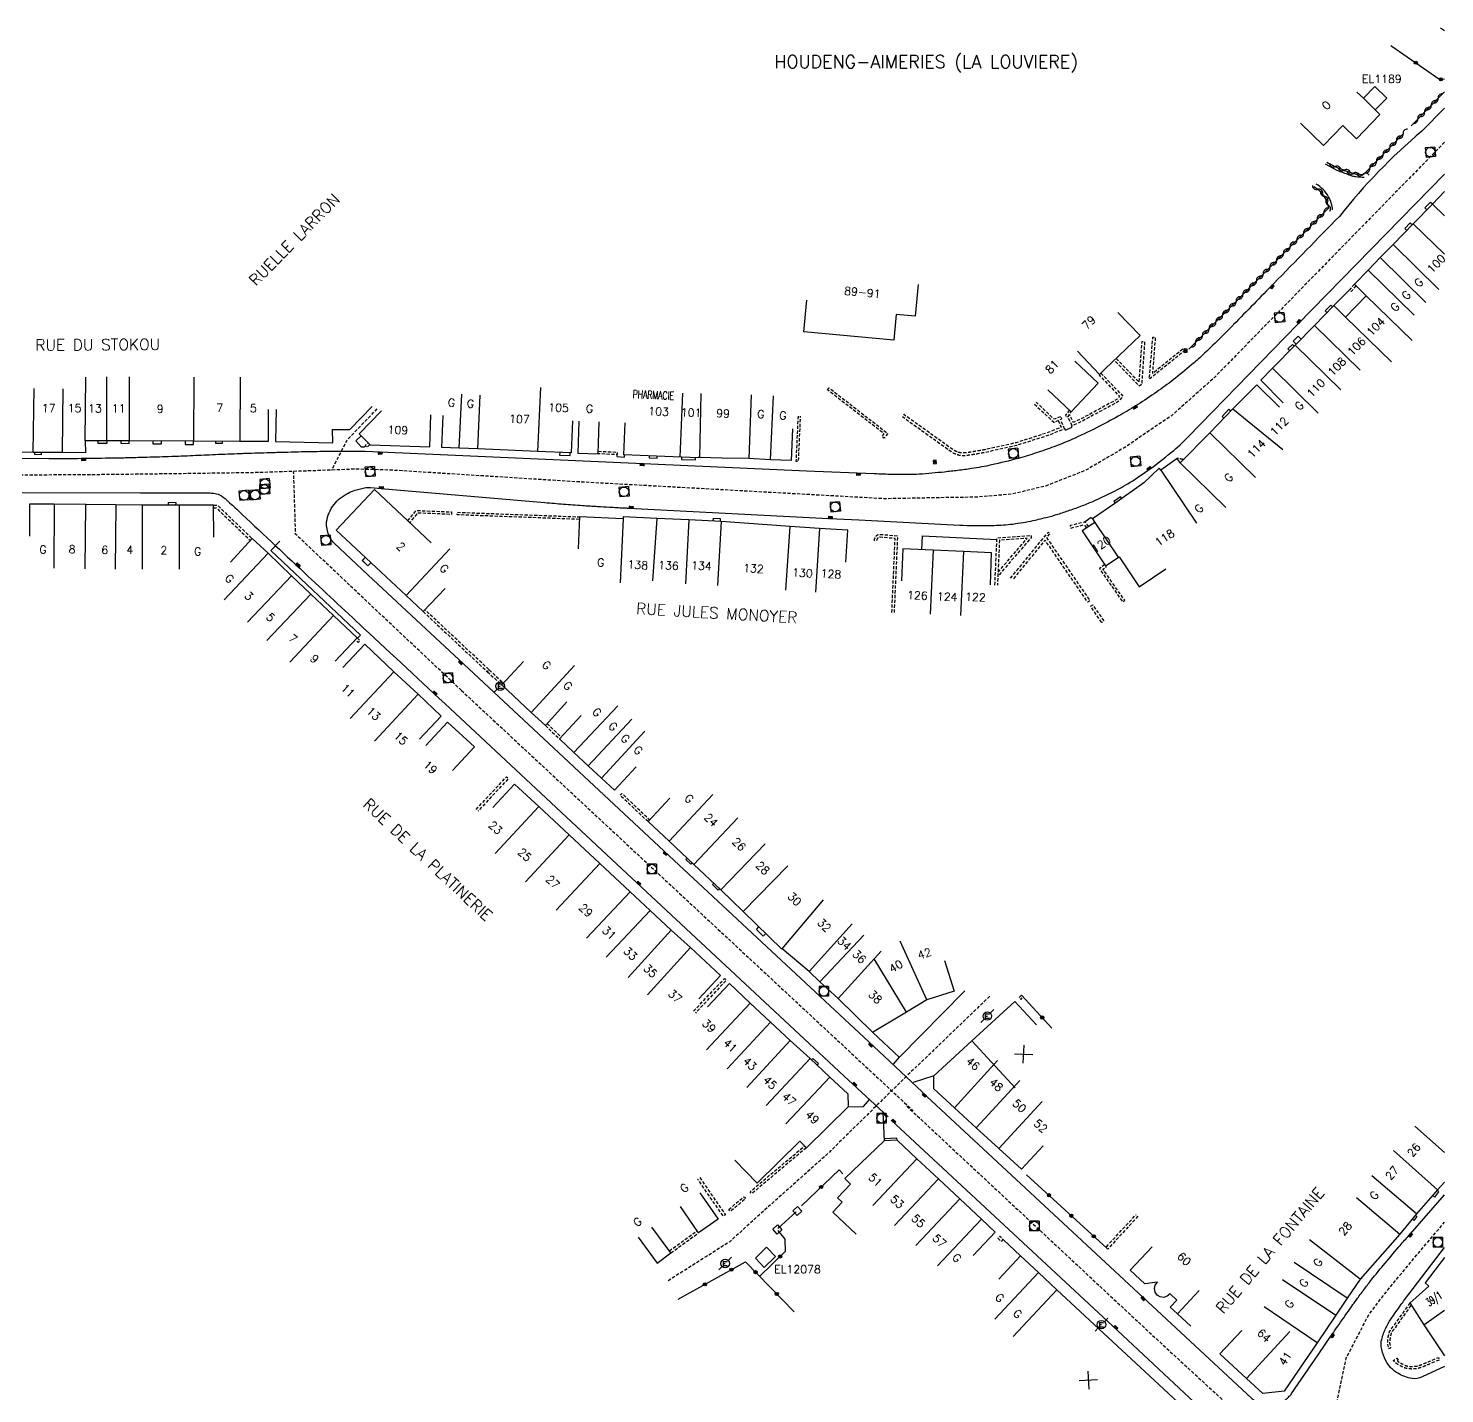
# Model space of a CAD drawing. Header units: millimetres. Extents: x 133000 to 134000, y 129000 to 130000.
# Drawn here: x 133778.8 to 134000, y 129786.7 to 130000 of the extents above; entities that cross this region are included whole.
import ezdxf
from ezdxf.enums import TextEntityAlignment as Align

# ---------------------------------------------------------------- set-up
doc = ezdxf.new("R2010")
doc.units = ezdxf.units.MM
doc.linetypes.add('DASHED', pattern=[0.75, 0.5, -0.25])
doc.layers.get('0').update_dxf_attribs({"linetype": 'CONTINUOUS'})
for name, color, linetype in [('W0001', 6, 'DASHED'), ('W0008', 7, 'CONTINUOUS'), ('W0100', 7, 'CONTINUOUS'), ('W0112', 1, 'DASHED'), ('W0310', 3, 'CONTINUOUS'), ('W0322', 7, 'CONTINUOUS'), ('W0330', 7, 'CONTINUOUS'), ('W0400', 7, 'CONTINUOUS'), ('W0420', 7, 'CONTINUOUS'), ('W0471', 7, 'CONTINUOUS'), ('W0980', 7, 'CONTINUOUS'), ('W0984', 7, 'CONTINUOUS'), ('W0989', 7, 'CONTINUOUS'), ('W0991', 7, 'CONTINUOUS'), ('W1102', 7, 'CONTINUOUS')]:
    doc.layers.add(name, color=color, linetype=linetype)
doc.styles.get("Standard").update_dxf_attribs({"font": 'romans.shx', "width": 0.85})

# ---------------------------------------------------------------- blocks, each defined once
blk = doc.blocks.new('T420')
for p, q in [((0.75, 0.75), (-0.75, 0.75)), ((-0.75, 0.75), (-0.75, -0.75)), ((0.75, 0.75), (0.75, -0.75)), ((0.75, -0.75), (-0.75, -0.75))]:
    blk.add_line(p, q)
blk.add_ellipse((0, 0), major_axis=(-0.53, 0.53), ratio=1, start_param=3.926991, end_param=10.210176)
blk = doc.blocks.new('T400')
for p, q in [((-0.15, 0.3), (0.15, 0.3)), ((-0.15, -0.25), (-0.15, 0.3)), ((-0.15, 0.15), (0.15, 0.15)), ((-0.15, 0), (0.15, 0)), ((0.15, 0.3), (0.15, -0.25)), ((-0.15, -0.15), (0.15, -0.15)), ((-0.15, -0.25), (-0.15, -0.3)), ((-0.15, -0.3), (0.15, -0.3)), ((0.15, -0.3), (0.15, -0.25))]:
    blk.add_line(p, q)
blk = doc.blocks.new('t330o')
at = {"color": 0, "linetype": 'Continuous'}
for p, q in [((0.25, -0.25), (-0.25, 0.25)), ((-0.25, -0.25), (0.25, 0.25)), ((-0.25, 0.25), (-0.25, -0.25)), ((0.25, 0.25), (-0.25, 0.25)), ((0.25, -0.25), (0.25, 0.25)), ((-0.25, -0.25), (0.25, -0.25)), ((-0.25, -0.25), (-0.25, -0.25))]:
    blk.add_line(p, q, dxfattribs=at)
blk = doc.blocks.new('t322o')
at = {"color": 0, "linetype": 'Continuous'}
for radius in [0.25, 0.15]:
    blk.add_circle((0, 0), radius, dxfattribs=at)
blk = doc.blocks.new('t310o')
at = {"color": 0, "linetype": 'Continuous'}
for centre, start, end in [((-0.5, 0.38), 216.8699, 323.1304), ((0.5, -0.37), 36.8699, 143.1303)]:
    blk.add_arc(centre, 0.625, start, end, dxfattribs=at)
blk = doc.blocks.new('T471')
for p, q in [((-0.333334, 0.333334), (-0.333334, -0.333334)), ((-0.333334, 0.333334), (0.333334, 0.333334)), ((-0.333334, 0), (0, 0)), ((0.500001, 0.500001), (1.000002, 1.000002)), ((-0.500001, -0.500001), (-1.000002, -1.000002)), ((-0.333334, -0.333334), (0.333334, -0.333334))]:
    blk.add_line(p, q)
blk.add_ellipse((0, 0), major_axis=(0.471405, 0.471405), ratio=1, start_param=5.4977871438, end_param=11.780972451)
blk = doc.blocks.new('t112o')
at = {"color": 0, "linetype": 'Continuous'}
for p, q in [((-0.5, 0.5), (0.5, 0.5)), ((-0.5, -0.5), (-0.5, 0.5)), ((0.5, 0.5), (0.5, -0.5)), ((0.5, -0.5), (-0.5, -0.5))]:
    blk.add_line(p, q, dxfattribs=at)
blk = doc.blocks.new('t991o')
at = {"color": 0, "linetype": 'Continuous'}
for p, q in [((-1, 1), (1, -1)), ((-1, -1), (1, 1))]:
    blk.add_line(p, q, dxfattribs=at)

msp = doc.modelspace()

# ---------------------------------------------------------------- linework, layer by layer
at = {"layer": 'W0001', "flags": 128}
for points in [[(134000, 129982.2), (133964.02, 129945.42), (133957.38, 129939.5), (133949.98, 129934.49), (133943.96, 129930.96), (133937.71, 129928.51), (133932.46, 129927.24), (133926.87, 129926.77), (133920.97, 129926.68), (133912.55, 129926.52), (133863.4, 129929.23), (133835.38, 129931), (133830.01, 129931.15), (133823.37, 129930.89), (133813.56, 129930.58), (133792.37, 129930.3), (133770.72, 129930.16)], [(133833.27, 129940.58), (133828.55, 129935.63), (133826.18, 129931)], [(133846.45, 129896.59), (133820.57, 129920.97), (133820.26, 129930.79)], [(133846.45, 129896.59), (133917.01, 129830.94)], [(133928.97, 129848.82), (133915.9, 129836.26), (133903.49, 129824.05), (133893.85, 129815.45), (133888.36, 129810.47), (133878.68, 129804.34)], [(133916.02, 129831.65), (133954.01, 129796.22), (133969.09, 129782.34), (133981.72, 129778.24), (133984.65, 129792.29), (133988.19, 129799.11), (133991.14, 129802.95), (133995.7, 129808.44), (134000, 129813.53)]]:
    msp.add_lwpolyline(points, dxfattribs=at)
at = {"layer": 'W0008', "flags": 128}
for points in [[(134000, 129987.53), (133996.48, 129983.94, 0.050987), (133983.58, 129970.63, -0.00029), (133973.35, 129960.16, -0.000002), (133967.06, 129953.72, -0.000094), (133966.95, 129953.61, -0.004665), (133964.81, 129951.46, -0.003892), (133962.2, 129948.93, -0.016068), (133960.56, 129947.47, -0.009329), (133957.62, 129945.09, -0.012585), (133955.02, 129943.18, -0.011505), (133952.08, 129941.22, -0.012344), (133949.44, 129939.64, -0.010072), (133946.11, 129937.84, -0.013074), (133942.31, 129936.01, -0.015255), (133938.97, 129934.63, -0.011885), (133936.24, 129933.68, -0.011677), (133933.42, 129932.83, -0.012516), (133929.23, 129931.8, -0.017225), (133926.15, 129931.23, -0.00556), (133924, 129930.94, -0.005705), (133921.91, 129930.7, -0.007901), (133917.96, 129930.35, -0.017587), (133916.18, 129930.29, -0.005901), (133913.78, 129930.31, -0.005005), (133910.94, 129930.41), (133900.36, 129930.84), (133876.05, 129931.92), (133841.97, 129933.43), (133831.45, 129933.89, 0.010057), (133829.97, 129933.92, 0.003769), (133825.99, 129933.9, 0.000959), (133822.66, 129933.86, 0.002728), (133821.48, 129933.83, 0.000369), (133819.36, 129933.77, 0.000345), (133817.08, 129933.71, 0.00031), (133813.2, 129933.59, 0.001303), (133812.27, 129933.56, 0.001244), (133811.44, 129933.53, 0.000267), (133807.58, 129933.37, 0.001091), (133804.07, 129933.22, -0.0021), (133802.25, 129933.14, -0.001752), (133801.21, 129933.1, -0.000477), (133797.38, 129932.99, -0.000409), (133794.53, 129932.91, -0.001088), (133793.46, 129932.88, -0.002259), (133792.12, 129932.86, -0.000599), (133787.06, 129932.79, -0.000526), (133782.64, 129932.74, -0.003733), (133782.02, 129932.74), (133770.73, 129932.81)], [(133849.13, 129898.57), (133831.91, 129914.59), (133826.55, 129919.64, -0.088021), (133825.96, 129920.43, -0.0589), (133825.47, 129921.8, -0.08933), (133825.41, 129922.92, -0.069324), (133825.79, 129924.3, -0.059749), (133826.57, 129925.65, -0.06895), (133827.51, 129926.6, -0.040428), (133828.77, 129927.41, -0.050641), (133829.87, 129927.87, -0.029048), (133831.54, 129928.26, -0.06812), (133832.27, 129928.28), (133834.5, 129928.06), (133859.49, 129925.93, 0.002257), (133862.38, 129925.7, 0.002183), (133865.37, 129925.48, 0.001354), (133867.73, 129925.33, 0.001719), (133869.6, 129925.22, 0.000231), (133871.8, 129925.1, 0.000679), (133872.55, 129925.06), (133902.78, 129923.5), (133908.54, 129923.23), (133924.28, 129922.41, 0.011048), (133926.48, 129922.34, 0.007696), (133929.65, 129922.37, 0.025476), (133932.57, 129922.58, 0.022847), (133935.78, 129923.13, 0.009022), (133937.99, 129923.66, 0.012087), (133939.62, 129924.12, 0.008314), (133941.44, 129924.72, 0.007457), (133943.46, 129925.45, 0.013885), (133945.29, 129926.21, 0.009449), (133947.92, 129927.44, 0.022161), (133950.53, 129928.87, 0.018159), (133953.56, 129930.86, 0.018997), (133957.38, 129933.8, 0.026244), (133959.94, 129936.17), (133977.02, 129953.72), (134000, 129977.23)], [(133981.35, 129978.82), (133983.2, 129977.87, 0.027043), (133983.71, 129977.65, 0.007761), (133985.54, 129976.98, 0.056025), (133986.16, 129976.84, 0.02775), (133987.45, 129976.77)], [(133982.53, 129971.64, 0.050759), (133982.32, 129972.69, 0.050759), (133981.9, 129973.68, 0.066799), (133981.07, 129974.81, 0.066799), (133979.96, 129975.68)], [(133770.72, 129927.52), (133796.34, 129927.47), (133806.43, 129927.45, -0.010877), (133807.05, 129927.43, -0.009196), (133807.77, 129927.39, -0.100039), (133808.66, 129927.13, -0.065144), (133809.81, 129926.32, -0.003121), (133811.59, 129924.67, 0.000535), (133821.9, 129915, 0.000529), (133831.19, 129906.33, 0.000419), (133844.7, 129893.76)], [(133918.44, 129833.85), (133953.69, 129801.09), (133969.86, 129786.03, 0.088348), (133970.41, 129785.68, 0.044799), (133971.61, 129785.29, 0.05416), (133972.72, 129785.17, 0.055341), (133973.81, 129785.29, 0.036908), (133974.7, 129785.56, 0.066937), (133975.15, 129785.8, 0.034293), (133975.76, 129786.33, 0.049834), (133976.12, 129786.75), (133980.26, 129792.8), (133982.58, 129796.2, -0.002947), (133983.04, 129796.87, -0.000706), (133984.99, 129799.65, -0.003104), (133986.42, 129801.64, -0.004002), (133987.54, 129803.17, -0.008539), (133988.65, 129804.61, -0.005525), (133990.42, 129806.77, -0.002149), (133992.88, 129809.67, -0.003765), (133994.3, 129811.31), (134000, 129817.79)], [(134000, 129790.99), (133996.53, 129789.35, -0.149599), (133994.94, 129789.12, -0.098987), (133992.7, 129789.93, -0.077513), (133991.44, 129791, -0.081574), (133990.61, 129792.34, -0.06111), (133990.13, 129794.08, -0.099975), (133990.19, 129795.2, -0.042385), (133990.8, 129796.93, -0.046412), (133991.63, 129798.4, -0.002258), (133993.19, 129800.61, -0.006281), (133993.76, 129801.39), (134000, 129809.59)]]:
    msp.add_lwpolyline(points, format="xyb", dxfattribs=at)
for points in [[(133997.23, 129971.64), (133996.92, 129971.94), (133997.81, 129972.86), (133998.12, 129972.57)], [(133994.13, 129968.43), (133993.82, 129968.72), (133994.66, 129969.61), (133994.98, 129969.3)], [(133985.14, 129959.18), (133982.72, 129956.71)], [(133981.64, 129955.6), (133981.38, 129955.86), (133982.23, 129956.74), (133982.5, 129956.48)], [(133975.83, 129949.65), (133975.53, 129949.95), (133975.53, 129949.95), (133976.25, 129950.64), (133976.53, 129950.36)], [(133976.83, 129950.67), (133976.37, 129951.13), (133977.14, 129951.93), (133977.61, 129951.47)], [(133965.54, 129939.1), (133965.26, 129939.37), (133966.33, 129940.53), (133966.64, 129940.23)], [(133940.68, 129937.49), (133940.77, 129937.26), (133941.87, 129937.69)], [(133941.86, 129937.69), (133941.76, 129937.9)], [(133791.07, 129935.55), (133791.07, 129935.16), (133789.75, 129935.16), (133789.75, 129935.56)], [(133793.26, 129935.55), (133793.26, 129935.2), (133794.59, 129935.16), (133794.57, 129935.56)], [(133798.29, 129935.54), (133798.29, 129935.1), (133799.61, 129935.12), (133799.61, 129935.54)], [(133803.31, 129935.53), (133803.3, 129935.02), (133804.62, 129935.02), (133804.62, 129935.52)], [(133808.07, 129935.51), (133808.07, 129935.2), (133809.13, 129935.23), (133809.13, 129935.5)], [(133831.49, 129934.77), (133831.29, 129934.58), (133830.85, 129934.56), (133829.97, 129935.57), (133830.81, 129936.37)], [(133779.79, 129933.77), (133779.79, 129933.47), (133780.88, 129933.46), (133780.89, 129933.77)], [(133861.81, 129933.76), (133861.79, 129933.34), (133863.42, 129933.27), (133863.44, 129933.69)], [(133870.75, 129933.42), (133870.74, 129933.1), (133871.91, 129933.04), (133871.93, 129933.39)], [(133875.8, 129933.22), (133875.79, 129932.91), (133877.01, 129932.85), (133877.03, 129933.17)], [(133880.85, 129933), (133880.84, 129932.66), (133883.02, 129932.58), (133883.03, 129932.9)], [(133949.6, 129926.56), (133949.41, 129926.82), (133948.37, 129926.07), (133948.56, 129925.81)], [(133801.88, 129925.51), (133801.89, 129925.9), (133800.66, 129925.93), (133800.65, 129925.52)], [(133885.79, 129923.03), (133885.82, 129923.48), (133886.87, 129923.45), (133886.85, 129922.97)], [(133945.01, 129923.37), (133944.84, 129923.57), (133943.86, 129922.92)], [(133818.08, 129919.91), (133816.69, 129918.45), (133830.69, 129905.21), (133830.24, 129904.75)], [(133918.39, 129918.57), (133918.49, 129920.72), (133930.1, 129920.15)], [(133832.32, 129916.54), (133831.84, 129916.03), (133830.98, 129916.88), (133831.44, 129917.37)], [(133832.32, 129916.53), (133831.87, 129916.05), (133831, 129916.87), (133831.45, 129917.34)], [(133849.13, 129898.57), (133878.92, 129870.73), (133910.87, 129840.96), (133918.43, 129833.9)], [(133913.1, 129829.96), (133906.21, 129836.41), (133872.3, 129868), (133844.7, 129893.76)], [(133882.49, 129869.69), (133882.29, 129869.47), (133881.52, 129870.19), (133881.72, 129870.4)], [(133886.79, 129865.63), (133886.58, 129865.41), (133885.7, 129866.25), (133885.9, 129866.46)], [(133893.98, 129858.62), (133893.58, 129858.22), (133892.53, 129859.24), (133892.93, 129859.65)], [(133914.82, 129839.27), (133925.07, 129849.64)], [(133910.74, 129843.16), (133914.83, 129839.29), (133913.87, 129838.21)], [(133901.99, 129838.1), (133902.21, 129838.34), (133901.37, 129839.1), (133901.16, 129838.88)], [(133920.24, 129836.4), (133917.01, 129835.33)], [(133906.85, 129831.54), (133909.24, 129831.62), (133910.19, 129832.7)], [(133912.3, 129830.69), (133912.46, 129826.26)], [(133964.97, 129781.62), (133948.16, 129797.36), (133913.59, 129829.46)], [(133912.57, 129826.27), (133912.56, 129826.6), (133914.43, 129826.68), (133914.44, 129826.34)], [(133998.93, 129818.56), (133999.08, 129818.25), (133998.43, 129817.46), (133998.16, 129817.7)], [(133995.43, 129814.62), (133995.69, 129814.41), (133995.19, 129813.8), (133994.94, 129814)]]:
    msp.add_lwpolyline(points, dxfattribs=at)
at = {"layer": 'W0100', "flags": 128}
for points in [[(133989.19, 129987.27), (133990.97, 129989.09), (133989.11, 129990.91), (133987.33, 129989.09)], [(133893.77, 129806.47), (133892.37, 129807.9), (133894.13, 129809.61), (133895.52, 129808.18)]]:
    msp.add_lwpolyline(points, close=True, dxfattribs=at)
for points in [[(133987.33, 129989.09), (133986.33, 129990.04)], [(133989.19, 129987.27), (133989.92, 129986.56), (133986.24, 129982.76), (133984.14, 129984.83), (133981.1, 129981.69), (133977.51, 129985.17)], [(134000, 129974.49), (133998.1, 129972.55), (133995.13, 129969.45), (133991.97, 129966.21), (133989.97, 129964.18), (133988.06, 129962.22), (133985.93, 129960.04), (133987.79, 129958.22), (133984.56, 129954.91), (133982.72, 129956.71), (133982.72, 129956.71), (133979.69, 129953.61), (133976.68, 129950.52), (133973.16, 129946.93), (133971.29, 129945.06), (133974.82, 129941.53)], [(133917.78, 129959.99), (133917.33, 129955.02), (133914.34, 129955.29), (133913.98, 129951.29), (133899.94, 129952.57), (133900.39, 129957.55)], [(133942.67, 129949.56), (133946.13, 129945.95), (133947.01, 129946.79), (133952.47, 129952.04), (133949, 129955.64)], [(133942.29, 129948), (133945.92, 129944.57), (133941.68, 129940.08), (133938.04, 129943.51)], [(133974.24, 129940.83), (133970.67, 129944.34), (133966.96, 129940.56), (133963.34, 129936.83), (133958.74, 129932.15), (133958.23, 129932.8), (133955.69, 129930.98), (133955.43, 129931.3), (133953.02, 129929.02), (133948.52, 129925.78), (133945.01, 129923.37), (133945.38, 129922.82), (133943.4, 129921.52), (133947.08, 129916.06), (133949.18, 129917.47), (133952.33, 129912.79), (133956.47, 129915.59)], [(133816.29, 129940.48), (133816.28, 129935.48), (133811.87, 129935.49), (133804.61, 129935.52), (133794.57, 129935.56), (133791.01, 129935.55), (133787.71, 129935.58), (133787.76, 129933.72), (133784.16, 129933.76), (133779.59, 129933.77), (133775.14, 129933.82), (133770.96, 129933.87), (133771.02, 129938.87)], [(133817.53, 129940.48), (133817.4, 129935.48), (133826.36, 129935.24), (133826.34, 129937.33), (133829.04, 129937.36), (133832.54, 129940.92)], [(133833.99, 129940.24), (133830.49, 129936.68), (133830.49, 129936.68), (133832.21, 129934.94), (133841.51, 129934.65), (133841.67, 129939.64)], [(133863.82, 129938.68), (133863.62, 129933.68), (133858.36, 129933.89), (133849.03, 129934.31), (133846.12, 129934.44), (133843.41, 129934.55), (133843.62, 129939.55)], [(133864.8, 129938.65), (133864.62, 129933.65), (133867.82, 129933.54), (133868, 129938.53)], [(133898.18, 129937.47), (133897.95, 129932.48), (133894.74, 129932.62), (133891.36, 129932.79), (133887.2, 129932.88), (133883.67, 129932.95), (133883.43, 129932.96), (133883.43, 129932.89), (133876.95, 129933.17), (133871.82, 129933.39), (133872.04, 129938.39)], [(133841.74, 129919.66), (133838.09, 129923.08), (133832.89, 129927.97), (133826.89, 129921.64), (133837.82, 129911.39), (133840.49, 129908.89), (133843.91, 129912.53)], [(133807.77, 129920.53), (133807.75, 129925.53), (133802.39, 129925.51), (133796.67, 129925.54), (133792.47, 129925.55), (133787.82, 129925.6), (133782.84, 129925.66), (133778.98, 129925.66), (133778.99, 129920.66)], [(133906.5, 129916.63), (133906.81, 129921.62), (133902.41, 129921.9), (133897.79, 129922.19), (133887.04, 129922.96), (133881.97, 129923.23), (133877, 129923.46), (133871.73, 129923.68), (133871.7, 129923.38), (133864.9, 129923.7), (133864.67, 129918.7)], [(133826.76, 129901.16), (133830.19, 129904.79), (133826.5, 129908.27), (133822.93, 129911.64), (133819.94, 129914.49), (133816.26, 129918), (133813.79, 129920.3), (133810.38, 129916.64)], [(133929.09, 129913.07), (133929.25, 129918.07), (133924.87, 129918.26), (133920.13, 129918.49), (133915.42, 129918.7), (133915.19, 129913.71)], [(133839.9, 129888.95), (133843.32, 129892.59), (133839.7, 129895.99), (133835.89, 129899.5), (133831.37, 129903.79), (133827.93, 129900.17)], [(133862.93, 129894.8), (133859.57, 129891.11), (133857.33, 129893.15), (133852.75, 129897.45), (133856.17, 129901.09)], [(133840.9, 129887.98), (133844.31, 129891.64), (133848.49, 129887.76), (133845.09, 129884.1)], [(133873.75, 129884.66), (133870.35, 129881.01), (133868.32, 129882.89), (133866.27, 129884.79), (133864.04, 129886.89), (133861.76, 129889.02), (133865.17, 129892.67)], [(133883.55, 129848.39), (133886.95, 129852.05), (133882.24, 129856.43), (133879.22, 129859.14), (133875.94, 129862.19), (133872.83, 129865.15), (133868.07, 129869.57), (133858.54, 129878.45), (133854.77, 129881.97), (133851.36, 129878.32)], [(133921.92, 129854.38), (133923.43, 129849.62), (133919.16, 129848.26), (133915.97, 129846.33), (133910.9, 129843.32), (133910.74, 129843.16), (133905.28, 129848.48), (133902.44, 129851.08), (133900.78, 129852.69), (133896.56, 129856.24), (133896.49, 129856.17), (133890.46, 129862.05), (133886.99, 129865.44), (133882.77, 129869.42), (133878.9, 129873.03), (133875.61, 129876.09), (133879.02, 129879.75)], [(133884.87, 129847.19), (133888.31, 129850.82), (133891.57, 129847.73), (133894.75, 129844.79), (133897.83, 129841.92), (133900.92, 129839.11), (133903.99, 129836.2), (133906.82, 129833.57), (133906.85, 129831.54), (133900.33, 129825.14), (133900.33, 129825.14), (133899.33, 129826.17), (133892.67, 129819.64), (133889.17, 129823.21)], [(133937.33, 129825.48), (133933.95, 129821.79), (133930.4, 129825.03), (133926.88, 129828.28), (133923.47, 129831.41), (133920.23, 129834.34), (133920.24, 129834.35), (133920.24, 129836.4), (133926.2, 129841.87), (133932.87, 129848.01), (133936.26, 129844.33)], [(133926.41, 129808.32), (133929.84, 129811.95), (133927.67, 129814.01), (133924.28, 129817.18), (133920.95, 129820.29), (133917.6, 129823.44), (133914.52, 129826.34), (133914.52, 129826.34), (133912.46, 129826.26), (133906.32, 129820.33), (133907.22, 129819.49), (133905.2, 129817.33), (133905.93, 129816.65), (133904.48, 129815.1), (133908.13, 129811.68)], [(133883.72, 129818.09), (133886.56, 129813.98), (133883.51, 129811.87), (133880.67, 129815.98)], [(134000, 129819.76), (133998.93, 129818.56), (133995.62, 129814.85), (133993.04, 129811.64), (133986.84, 129804.62), (133984.79, 129801.64), (133983.02, 129798.99), (133980.09, 129794.67), (133974.96, 129787.16), (133971.61, 129786.78), (133969.06, 129789.12), (133964.93, 129792.97), (133968.34, 129796.63)], [(133874.07, 129811.18), (133877.04, 129807.15), (133879.17, 129808.73), (133876.21, 129812.75)], [(133961.69, 129802.87), (133958.3, 129799.2), (133957.17, 129800.24), (133958.19, 129801.34), (133957.13, 129802.32), (133957.13, 129802.32), (133957.13, 129802.32), (133956.71, 129801.95), (133956.17, 129801.78), (133955.61, 129801.85), (133955.12, 129802.14), (133954.8, 129802.6), (133954.69, 129803.15), (133954.81, 129803.7), (133955.15, 129804.15), (133953.2, 129803.92), (133950.93, 129806.02), (133954.33, 129809.69)], [(133928.12, 129764.81), (133930.34, 129760.33), (133934.35, 129762.32), (133940.14, 129765.15), (133943.55, 129766.82), (133948.64, 129769.38), (133952.7, 129771.4), (133963.99, 129776.99), (133964.43, 129779.83), (133959.83, 129784.09), (133939.45, 129802.96), (133936.61, 129805.66), (133933.79, 129808.27), (133930.39, 129804.61)], [(134000, 129808.04), (133996.99, 129804.04), (133997.53, 129803.56), (133994.59, 129800.9), (133994.59, 129800.91), (133996.78, 129797.52), (134000, 129792.65)]]:
    msp.add_lwpolyline(points, dxfattribs=at)
at = {"layer": 'W0112', "flags": 128}
for points in [[(133985.93, 129960.04), (133985.14, 129959.18), (133985.43, 129958.91), (133986.22, 129959.77)], [(133948.71, 129948.43), (133952.32, 129944.72), (133952.77, 129951.09), (133953.17, 129951.07), (133952.72, 129944.67), (133952.8, 129944.49), (133952.33, 129944.13), (133948.42, 129948.15)], [(133946.32, 129946.14), (133949.78, 129942.54), (133949.63, 129942.41), (133949.16, 129941.75), (133943.38, 129938.62), (133941.83, 129937.93), (133941.15, 129939.33)], [(133946.13, 129945.95), (133946.04, 129945.86), (133949.23, 129942.53), (133948.89, 129942.06), (133943.2, 129938.97), (133942.02, 129938.45), (133941.43, 129939.67)], [(133935.96, 129941.31), (133938.98, 129938.46), (133940.25, 129939), (133940.1, 129939.37), (133939.06, 129938.93), (133936.24, 129941.6)], [(133941.38, 129940.36), (133940.99, 129939.72), (133940.79, 129939.6), (133940.99, 129939.26), (133941.28, 129939.43), (133941.68, 129940.08)], [(133899.03, 129939.43), (133898.71, 129932.42), (133899.11, 129932.4), (133899.43, 129939.41)], [(133832.16, 129934.99), (133831.72, 129934.56), (133831.43, 129934.84), (133831.88, 129935.28)], [(133867.84, 129933.94), (133870.8, 129933.81), (133870.78, 129933.41), (133867.82, 129933.54)], [(133807.73, 129925.13), (133808.16, 129925.12), (133813.51, 129920.01)], [(133807.75, 129925.53), (133808.33, 129925.51), (133813.79, 129920.3)], [(133838.09, 129923.08), (133839.41, 129924.7), (133844.92, 129924.47), (133844.9, 129924.07), (133839.6, 129924.3), (133838.4, 129922.83)], [(133864.88, 129923.3), (133845.8, 129924.01), (133845.82, 129924.41), (133864.9, 129923.7)], [(133944.42, 129922.18), (133943.86, 129922.92), (133941.52, 129922.32), (133941.62, 129921.94), (133943.7, 129922.46), (133944.1, 129921.94)], [(133929.78, 129913.04), (133930.11, 129920.41), (133935.45, 129920.79), (133935.47, 129920.49), (133930.26, 129914.43)], [(133930.27, 129915.05), (133934.81, 129920.34), (133934.81, 129920.34), (133930.49, 129920.04), (133930.18, 129913.02)], [(133932.23, 129914.12), (133938.13, 129921.33), (133938.38, 129921.15), (133937.84, 129920.46), (133944.63, 129910.58), (133944.3, 129910.35), (133937.61, 129920.08), (133932.54, 129913.86)], [(133946.96, 129916.24), (133946.1, 129915.61), (133949.72, 129910.43), (133950.05, 129910.66), (133946.65, 129915.52), (133947.19, 129915.92), (133947.08, 129916.06)], [(133840.49, 129908.89), (133850.52, 129899.5), (133850.8, 129899.79), (133840.76, 129909.18)], [(133830.19, 129904.79), (133830.61, 129904.37), (133830.33, 129904.09), (133829.91, 129904.51)], [(133850.8, 129899.79), (133853.02, 129897.74)], [(133850.52, 129899.5), (133852.75, 129897.45)], [(133859.57, 129891.11), (133861.76, 129889.02)], [(133859.84, 129891.4), (133862.03, 129889.31)], [(133848.76, 129878.01), (133853.52, 129883.1), (133853.81, 129882.83), (133849.05, 129877.74)], [(133875.61, 129876.09), (133871.24, 129880.21), (133871.51, 129880.5), (133875.88, 129876.38)], [(133882.71, 129846.48), (133887.53, 129851.57), (133887.82, 129851.3), (133883, 129846.2)], [(133933.95, 129848.99), (133933.56, 129848.62), (133933.84, 129848.33), (133934.22, 129848.7)], [(133900.33, 129825.14), (133891.8, 129817.99), (133891.55, 129818.29), (133900.07, 129825.45)], [(133883.68, 129820.49), (133887.68, 129814.7), (133887.35, 129814.47), (133883.35, 129820.26)], [(133952.13, 129814.45), (133947.4, 129809.33), (133947.1, 129809.6), (133951.84, 129814.72)], [(133878.94, 129809.05), (133883.28, 129812.19)], [(133879.17, 129808.73), (133883.51, 129811.87)]]:
    msp.add_lwpolyline(points, dxfattribs=at)
for points in [[(133959.52, 129949.76), (133953.99, 129945.25), (133953.78, 129945.5), (133953.93, 129945.59), (133954.45, 129951.75), (133954.84, 129951.72), (133954.37, 129946.08), (133959.26, 129950.07)], [(133903.63, 129943.54), (133903.88, 129943.85), (133913.05, 129936.72), (133912.48, 129935.98), (133912.16, 129936.23), (133912.49, 129936.65)], [(133946.46, 129907.2), (133944.73, 129909.73), (133945.06, 129909.95), (133946.79, 129907.42)], [(133888.2, 129815.53), (133890.62, 129817.51), (133890.87, 129817.2), (133888.46, 129815.22)], [(133930.25, 129811.03), (133930.79, 129810.52), (133931.06, 129810.82), (133930.53, 129811.32)]]:
    msp.add_lwpolyline(points, close=True, dxfattribs=at)
for points in [[(133939.66, 129938.76), (133940.11, 129937.69), (133938.21, 129936.9), (133933.05, 129935.26), (133928.19, 129934.19, -0.009572), (133927.99, 129934.15, -0.001555), (133926.66, 129933.92, -0.010012), (133925.79, 129933.78, -0.010563), (133924.97, 129933.69, -0.046046), (133924.53, 129933.69, -0.047095), (133924.12, 129933.77, -0.041647), (133923.63, 129933.96, -0.043158), (133923.2, 129934.21), (133915.56, 129939.68), (133915.33, 129939.35), (133922.96, 129933.89, 0.043158), (133923.46, 129933.6, 0.041647), (133924.01, 129933.39, 0.047095), (133924.5, 129933.29, 0.046046), (133925.01, 129933.29, 0.010563), (133925.84, 129933.39, 0.010012), (133926.72, 129933.52, 0.001555), (133928.06, 129933.76, 0.009572), (133928.28, 129933.8), (133933.15, 129934.88), (133938.35, 129936.53), (133940.63, 129937.47), (133940.03, 129938.91)], [(133959.17, 129932.64, 0.018265), (133958.95, 129932.7, 0.018265), (133958.72, 129932.75, 0.0189), (133958.48, 129932.78, 0.0189), (133958.23, 129932.8)], [(133914.09, 129908.75), (133914.62, 129920.68), (133911.88, 129920.91, 0.086137), (133911.55, 129920.88, 0.112489), (133911.33, 129920.77, 0.042574), (133911.17, 129920.62, 0.038605), (133911.03, 129920.43, 0.088491), (133910.93, 129920.18, 0.072088), (133910.91, 129919.85)], [(133913.69, 129908.77), (133914.2, 129920.31), (133911.84, 129920.51, 0.087967), (133911.65, 129920.49, 0.112489), (133911.58, 129920.46, 0.042574), (133911.48, 129920.36, 0.038605), (133911.37, 129920.21, 0.088491), (133911.32, 129920.09, 0.072088), (133911.31, 129919.88, 0.072088)], [(133994.59, 129800.91), (133992, 129797.28, 0.050219), (133991.51, 129796.64, 0.07557), (133991.29, 129796.15, 0.022873), (133991.15, 129795.5, 0.024819), (133991.08, 129794.89, 0.056782), (133991.1, 129794.44), (133991.26, 129793.79), (133991.64, 129793.88), (133991.49, 129794.52, -0.054506), (133991.48, 129794.86, -0.024819), (133991.55, 129795.43, -0.022873), (133991.68, 129796.05, -0.07557), (133991.85, 129796.43, -0.052134), (133992.31, 129797.02), (133994.83, 129800.55)]]:
    msp.add_lwpolyline(points, format="xyb", dxfattribs=at)
msp.add_lwpolyline([(133992.77, 129791.96), (133992.64, 129791.87, 0.006247), (133992.73, 129791.79, 0.048727), (133992.97, 129791.62, 0.020507), (133993.74, 129791.22, 0.045726), (133994.05, 129791.1, 0.035513), (133994.54, 129791.01, 0.037358), (133995.01, 129791, 0.027414), (133995.69, 129791.06, 0.051153), (133995.98, 129791.13, 0.00692), (133996.69, 129791.4, 0.005715), (133997.53, 129791.75), (133999.04, 129792.39), (133999.2, 129792.02), (133997.69, 129791.38, -0.005715), (133996.83, 129791.03, -0.00692), (133996.12, 129790.76, -0.051153), (133995.75, 129790.66, -0.027414), (133995.03, 129790.6, -0.037358), (133994.5, 129790.62, -0.035513), (133993.95, 129790.72, -0.045726), (133993.57, 129790.85, -0.020507), (133992.77, 129791.27, -0.048727), (133992.47, 129791.48, -0.029717), (133992.03, 129791.91), (133992.53, 129792.28)], format="xyb", close=True, dxfattribs=at)
at = {"layer": 'W0310', "flags": 128}
msp.add_lwpolyline([(133994.78, 129984.79), (134000, 129990.06)], dxfattribs=at)
for points in [[(133981.61, 129979.08, 0.013166), (133982.79, 129978.46, 0.022439), (133983.5, 129978.15, 0.005065), (133984.71, 129977.71, 0.006576), (133985.65, 129977.38, 0.045741), (133986.21, 129977.25), (133987.37, 129977.15), (133993.59, 129983.57)], [(133960.08, 129949.88), (133981.91, 129971.98, 0.043763), (133981.74, 129972.72, 0.043763), (133981.44, 129973.41, 0.076118), (133980.65, 129974.46, 0.076118), (133979.59, 129975.22)]]:
    msp.add_lwpolyline(points, format="xyb", dxfattribs=at)
at = {"layer": 'W0322', "flags": 128}
for points in [[(134000, 129999.61), (133999.39, 130000)], [(133991.61, 129997.34), (133999.29, 129992.02), (134000, 129992.12)], [(133933.95, 129848.99), (133938.68, 129843.85)], [(133906.03, 129821.09), (133905.44, 129821.72), (133899.55, 129816.07)], [(133934.71, 129820.95), (133947.25, 129809.47)], [(133898.76, 129815.15), (133895.89, 129812.53)], [(133895.89, 129812.22), (133896.96, 129810.89), (133897.02, 129808.93), (133893.04, 129805.05)], [(133933.79, 129808.27), (133931.06, 129810.82)], [(133880.32, 129801.53), (133890.83, 129807.33), (133898.41, 129799.55)], [(133958.3, 129799.2), (133960.36, 129797.27)]]:
    msp.add_lwpolyline(points, dxfattribs=at)
at = {"layer": 'W1102', "flags": 128}
for points in [[(133998.1, 129972.55), (134000, 129970.7)], [(134000, 129964.75), (133995.13, 129969.45)], [(133999.12, 129959.22), (133991.97, 129966.21)], [(133997.11, 129957.18), (133989.97, 129964.18)], [(133988.06, 129962.22), (133995.24, 129955.22)], [(133987.79, 129958.22), (133994.97, 129951.22)], [(133979.69, 129953.61), (133986.85, 129946.63)], [(133984.56, 129954.91), (133991.74, 129947.9)], [(133983.83, 129943.52), (133976.68, 129950.52)], [(133980.26, 129939.89), (133973.16, 129946.93)], [(133787.71, 129935.58), (133787.82, 129945.53)], [(133791.04, 129945.55), (133791.01, 129935.55)], [(133794.57, 129945.56), (133794.57, 129935.56)], [(133804.65, 129945.52), (133804.61, 129935.52)], [(133811.9, 129945.49), (133811.87, 129935.49)], [(133779.59, 129933.77), (133779.71, 129943.77)], [(133784.16, 129933.76), (133784.28, 129943.71)], [(133846.12, 129934.44), (133846.5, 129942.85)], [(133849.03, 129934.31), (133849.39, 129942.71)], [(133858.79, 129943.88), (133858.36, 129933.89)], [(133880.97, 129943), (133880.59, 129933.01)], [(133883.86, 129942.95), (133883.67, 129932.95)], [(133891.71, 129942.78), (133891.36, 129932.79)], [(133894.74, 129932.62), (133895.21, 129942.61)], [(133966.96, 129940.56), (133974.74, 129934.22)], [(133970.49, 129929.85), (133963.34, 129936.83)], [(133955.69, 129930.98), (133961.27, 129922.69)], [(133958.74, 129932.15), (133965.87, 129925.14)], [(133782.84, 129925.66), (133782.78, 129915.66)], [(133787.71, 129915.6), (133787.82, 129925.6)], [(133792.47, 129925.55), (133792.4, 129915.55)], [(133796.63, 129915.54), (133796.67, 129925.54)], [(133802.39, 129925.51), (133802.39, 129915.51)], [(133871.7, 129923.38), (133871.24, 129913.39)], [(133877, 129923.46), (133876.3, 129913.7)], [(133881.97, 129923.23), (133881.48, 129913.24)], [(133887.04, 129922.96), (133886.43, 129912.98)], [(133897.11, 129912.22), (133897.79, 129922.19)], [(133902.41, 129921.9), (133901.78, 129911.92)], [(133945.38, 129922.82), (133949.04, 129917.38)], [(133809.38, 129910.75), (133816.26, 129918)], [(133837.82, 129911.39), (133844.66, 129918.68)], [(133920.13, 129918.49), (133919.67, 129908.5)], [(133924.87, 129918.26), (133924.41, 129908.28)], [(133813.06, 129907.23), (133819.94, 129914.49)], [(133816.05, 129904.39), (133822.93, 129911.64)], [(133826.5, 129908.27), (133819.64, 129900.99)], [(133857.33, 129893.15), (133864.11, 129900.48)], [(133829.06, 129892.2), (133835.89, 129899.5)], [(133839.7, 129895.99), (133832.89, 129888.66)], [(133864.04, 129886.89), (133870.88, 129894.18)], [(133873.09, 129892.1), (133866.27, 129884.79)], [(133868.32, 129882.89), (133875.12, 129890.22)], [(133885.71, 129880.34), (133878.9, 129873.03)], [(133851.72, 129871.14), (133858.54, 129878.45)], [(133889.61, 129876.71), (133882.77, 129869.42)], [(133856.48, 129866.7), (133863.31, 129874.01)], [(133893.91, 129872.65), (133886.99, 129865.44)], [(133868.07, 129869.57), (133861.27, 129862.25)], [(133897.44, 129869.2), (133890.46, 129862.05)], [(133865.98, 129857.87), (133872.83, 129865.15)], [(133875.94, 129862.19), (133869.09, 129854.91)], [(133896.56, 129856.24), (133903, 129863.89)], [(133907.48, 129860.11), (133900.78, 129852.69)], [(133872.48, 129851.76), (133879.22, 129859.14)], [(133902.44, 129851.08), (133909.29, 129858.36)], [(133882.24, 129856.43), (133875.5, 129849.05)], [(133905.28, 129848.48), (133912.04, 129855.84)], [(133919.16, 129848.26), (133915, 129857.42)], [(133915.97, 129846.33), (133910.94, 129854.64)], [(133884.75, 129840.43), (133891.57, 129847.73)], [(133894.75, 129844.79), (133887.95, 129837.47)], [(133891.06, 129834.57), (133897.83, 129841.92)], [(133926.2, 129841.87), (133932.97, 129834.51)], [(133900.92, 129839.11), (133894.06, 129831.76)], [(133923.47, 129831.41), (133930.2, 129838.8)], [(133903.99, 129836.2), (133897.15, 129828.88)], [(133933.66, 129835.64), (133926.88, 129828.28)], [(133930.4, 129825.03), (133937.17, 129832.39)], [(134000, 129824.39), (133995.37, 129828.54)], [(133992.05, 129824.71), (133998.93, 129818.56)], [(133910.74, 129816.16), (133917.6, 129823.44)], [(133920.95, 129820.29), (133914.12, 129812.99)], [(133995.62, 129814.85), (133988.63, 129820.76)], [(133917.45, 129809.88), (133924.28, 129817.18)], [(133986.23, 129817.38), (133993.04, 129811.64)], [(133927.67, 129814.01), (133920.82, 129806.73)], [(133986.84, 129804.62), (133978.94, 129810.79)], [(133984.79, 129801.64), (133976.51, 129807.25)], [(133929.77, 129798.37), (133936.61, 129805.66)], [(133939.45, 129802.96), (133932.61, 129795.67)], [(133974.72, 129804.58), (133983.02, 129798.99)], [(133980.09, 129794.67), (133971.82, 129800.29)], [(133996.78, 129797.52), (134000, 129799.77)], [(133969.06, 129789.12), (133975.86, 129796.46)]]:
    msp.add_lwpolyline(points, dxfattribs=at)

# ---------------------------------------------------------------- block references
at = {"layer": 'W0112'}
for p, rotation in [((133898.93, 129815.27), 222.1214626182918), ((133895.8, 129812.39), 222.3406346625406)]:
    msp.add_blockref('t112o', p, dxfattribs=dict(at, rotation=rotation))
at = {"layer": 'W0310'}
for p, rotation in [((133997.94, 129987.99), 45.29182064237975), ((133999, 129989.05), 45.29182064237975), ((133995.83, 129985.85), 45.29182064237975), ((133996.89, 129986.92), 45.29182064237975), ((133993.54, 129983.52), 45.91958719120212), ((133991.46, 129981.36), 45.91958719120212), ((133992.5, 129982.44), 45.91958719120212), ((133989.37, 129979.21), 45.91958719120212), ((133990.41, 129980.29), 45.91958719120212), ((133982.94, 129978.39), 335.144468637733), ((133984.34, 129977.84), 339.936777802611), ((133985.76, 129977.35), 343.7661091361738), ((133987.24, 129977.16), 354.8587774203392), ((133988.33, 129978.13), 45.91958719120212), ((133980.19, 129974.85), 143.7301294103292), ((133981.22, 129973.77), 123.8754946811337), ((133981.83, 129972.41), 104.02085995474), ((133980.11, 129970.16), 45.34259918198447), ((133981.17, 129971.22), 45.34259918198447), ((133978, 129968.02), 45.34259918198447), ((133979.06, 129969.09), 45.34259918198447), ((133975.89, 129965.89), 45.34259918198447), ((133976.95, 129966.95), 45.34259918198447), ((133973.79, 129963.75), 45.34259918198447), ((133974.84, 129964.82), 45.34259918198447), ((133971.68, 129961.62), 45.34259918198447), ((133972.73, 129962.69), 45.34259918198447), ((133969.57, 129959.49), 45.34259918198447), ((133970.62, 129960.55), 45.34259918198447), ((133967.46, 129957.35), 45.34259918198447), ((133968.51, 129958.42), 45.34259918198447), ((133964.3, 129954.15), 45.34259918198447), ((133965.35, 129955.22), 45.34259918198447), ((133966.4, 129956.28), 45.34259918198447), ((133962.19, 129952.02), 45.34259918198447), ((133963.24, 129953.08), 45.34259918198447), ((133961.13, 129950.95), 45.34259918198447)]:
    msp.add_blockref('t310o', p, dxfattribs=dict(at, rotation=rotation))
at = {"layer": 'W0322'}
for p, rotation in [((133995.52, 129994.63), 325.2880370435278), ((133999.45, 129992.04), 8.191722196080711), ((133937.17, 129845.49), 312.6568301217127), ((133902.64, 129819.03), 223.7961531056084), ((133938.22, 129817.74), 317.5175865584154), ((133941.72, 129814.53), 317.5175865584154), ((133945.22, 129811.32), 317.5175865584154), ((133896.24, 129808.17), 224.272524936383), ((133888.64, 129806.12), 28.90575574851944), ((133892.4, 129805.72), 314.2725249363835), ((133884.48, 129803.82), 28.90575574851944), ((133895.71, 129802.32), 314.2725249363835)]:
    msp.add_blockref('t322o', p, dxfattribs=dict(at, rotation=rotation))
at = {"layer": 'W0330', "rotation": 4.833937798179715}
for p in [(133959.56, 129949.64), (133920.4, 129932.26)]:
    msp.add_blockref('t330o', p, dxfattribs=at)
at = {"layer": 'W0400'}
for p, rotation in [((133973.07, 129959.64), 134.2138736091517), ((133977.27, 129954.19), 315.6545275111765), ((133951.7, 129940.8), 121.8231223739706), ((133833.75, 129933.64), 267.3027705063923), ((133787.43, 129932.64), 270.8289092915152), ((133874.71, 129931.83), 87.41582766654068), ((133953.83, 129931.24), 305.8093534486994), ((133908.47, 129930.36), 267.1154944190931), ((133833.97, 129928.26), 83.95518768428217), ((133872.95, 129925.19), 266.4829447431017), ((133904.07, 129923.59), 267.3467885385297), ((133820.89, 129916.15), 46.64675444591285), ((133820.93, 129916.17), 226.8136946548448), ((133846.34, 129900.93), 46.68855936237244), ((133846.35, 129900.95), 47.08825462525697), ((133842.32, 129896.17), 47.6115994007974), ((133842.36, 129896.15), 226.978037123025), ((133878.28, 129871.11), 48.28481583309421), ((133874.17, 129866.46), 228.2830501957742), ((133910.39, 129841.19), 48.0467256137951), ((133907.88, 129835.05), 226.7267696817813), ((133918.75, 129833.35), 227.0936104263417), ((133913.99, 129829.3), 227.1151345365076), ((133994.67, 129811.51), 318.6595124295505), ((133952.93, 129801.59), 47.09361042632433), ((133948.68, 129797.08), 226.8862068746733), ((133982.48, 129795.79), 145.703618098185)]:
    msp.add_blockref('T400', p, dxfattribs=dict(at, rotation=rotation))
at = {"layer": 'W0420'}
for p, rotation in [((133997.8, 129980.65), 4.833937798179715), ((133974.23, 129954.83), 4.833937798179715), ((133932.67, 129933.61), 4.833937798178309), ((133951.74, 129932.34), 4.833937798179715), ((133832.19, 129930.75), 4.833937798179715), ((133815.71, 129927.99), 4.833937798188024), ((133815.77, 129928.87), 4.833937798179715), ((133812.53, 129927.04), 4.833937798188024), ((133814.23, 129927.12), 4.833937798179715), ((133871.86, 129927.61), 4.833937798188024), ((133904.84, 129925.25), 4.833937798179715), ((133825.28, 129920.03), 4.833937798179715), ((133844.37, 129898.53), 4.833937798179715)]:
    msp.add_blockref('T420', p, dxfattribs=dict(at, rotation=rotation))
for p in [(133876.2, 129868.68), (133903.06, 129849.58), (133912.07, 129829.77), (133935.95, 129812.92), (133998.96, 129810.38)]:
    msp.add_blockref('T420', p, dxfattribs=at)
at = {"layer": 'W0471'}
for p in [(133852.52, 129897.26), (133928.6, 129845.73), (133887.65, 129807.08), (133946.43, 129797.53)]:
    msp.add_blockref('T471', p, dxfattribs=at)
at = {"layer": 'W0991'}
for p, rotation in [((133934.27, 129839.79), 42.61639437773174), ((133944.37, 129788.87), 317.5868570684324)]:
    msp.add_blockref('t991o', p, dxfattribs=dict(at, rotation=rotation))

# ---------------------------------------------------------------- texts
at = {"layer": 'W0980'}
msp.add_text('HOUDENG-AIMERIES (LA LOUVIERE)', height=2, dxfattribs=at).set_placement((133919.04, 129994.64), align=Align.MIDDLE)
msp.add_text('HOUDENG-AIMERIES (LA LOUVIERE)', height=2, dxfattribs=at).set_placement((133919.04, 129994.64), align=Align.MIDDLE)
at = {"layer": 'W0984'}
for s, p in [('EL1189', (133990.21, 129992.1)), ('EL12078', (133898.95, 129806.17))]:
    msp.add_text(s, height=1.25, dxfattribs=at).set_placement(p, align=Align.MIDDLE)
at = {"layer": 'W0984', "width": 0.7}
msp.add_text('PHARMACIE', height=1.25, rotation=357.5193, dxfattribs=at).set_placement((133876.45, 129942.73), align=Align.MIDDLE)
at = {"layer": 'W0989'}
for s, rotation, p in [('RUELLE LARRON', 45.5267, (133820.37, 129967)), ('RUE DU STOKOU', 0.359, (133789.67, 129950.59)), ('RUE JULES MONOYER', 356.7675, (133886.34, 129908.68)), ('RUE DE LA PLATINERIE', 316.7122, (133841.2, 129870.17)), ('RUE DE LA FONTAINE', 49.9877, (133972.75, 129809.13))]:
    msp.add_text(s, height=1.75, rotation=rotation, dxfattribs=at).set_placement(p, align=Align.MIDDLE)
at = {"layer": 'W0991'}
for s, rotation, p in [('O', 45.9286, (133981.54, 129987.97)), ('100', 45.5554, (133998.72, 129963.24)), ('89-91', 354.8196, (133909.08, 129958.76)), ('G', 45.5554, (133995.97, 129960.3)), ('G', 45.5554, (133994.02, 129958.31)), ('G', 45.5554, (133992.27, 129956.48)), ('79', 43.8537, (133944.45, 129954.04)), ('104', 45.6943, (133989.26, 129953.39)), ('106', 45.6943, (133986.26, 129950.32)), ('108', 45.6943, (133983.19, 129947.17)), ('81', 46.6159, (133938.71, 129947.13)), ('110', 45.6943, (133979.91, 129943.81)), ('G', 357.5274, (133844.91, 129941.53)), ('G', 357.5274, (133847.88, 129941.37)), ('17', 359.856, (133782.01, 129940.67)), ('15', 359.856, (133786.04, 129940.69)), ('13', 359.856, (133789.22, 129940.64)), ('11', 359.856, (133792.93, 129940.64)), ('9', 359.856, (133799.4, 129940.55)), ('7', 359.856, (133808.71, 129940.7)), ('5', 359.856, (133813.97, 129940.68)), ('107', 357.9709, (133855.52, 129938.98)), ('105', 357.9709, (133861.64, 129940.74)), ('G', 357.9709, (133866.47, 129940.59)), ('103', 357.4934, (133877.26, 129940.16)), ('101', 358.9027, (133882.34, 129939.98)), ('99', 357.3597, (133887.33, 129939.85)), ('G', 357.3597, (133893.22, 129939.73)), ('G', 357.3597, (133896.67, 129939.54)), ('G', 45.474, (133977.31, 129941.05)), ('109', 357.5274, (133836.54, 129937.26)), ('112', 45.474, (133974.18, 129937.84)), ('114', 45.474, (133970.62, 129934.36)), ('G', 45.4826, (133966.28, 129929.84)), ('G', 45.4826, (133961.66, 129924.99)), ('2', 316.8128, (133837.01, 129919.07)), ('120', 33.9506, (133946.37, 129919.38)), ('118', 33.9506, (133956.29, 129920.44)), ('G', 359.8113, (133781.1, 129918.58)), ('8', 359.8113, (133785.65, 129918.64)), ('6', 359.8113, (133790.75, 129918.54)), ('4', 359.8113, (133794.67, 129918.56)), ('2', 359.8113, (133799.97, 129918.48)), ('G', 359.8113, (133805.28, 129918.29)), ('G', 316.8128, (133843.76, 129915.61)), ('G', 356.4426, (133868.22, 129916.56)), ('138', 356.4426, (133874.01, 129916.19)), ('136', 356.4426, (133878.8, 129916.1)), ('134', 356.4426, (133883.95, 129916.05)), ('132', 356.4426, (133892.07, 129915.64)), ('130', 356.4426, (133899.73, 129914.94)), ('128', 356.4426, (133904.18, 129914.78)), ('G', 317.0324, (133810.24, 129914.04)), ('3', 317.0324, (133813.27, 129911.35)), ('126', 357.4149, (133917.67, 129911.43)), ('124', 357.4149, (133922.34, 129911.22)), ('122', 357.4149, (133926.74, 129911.17)), ('5', 317.0324, (133816.66, 129908.01)), ('7', 317.0324, (133820.14, 129904.68)), ('9', 317.0324, (133823.52, 129901.51)), ('G', 317.0209, (133859.76, 129900.54)), ('G', 317.0209, (133863.08, 129897.31)), ('11', 316.8128, (133828.74, 129896.55)), ('13', 316.8128, (133832.75, 129892.97)), ('G', 317.0209, (133867.62, 129893.18)), ('G', 317.0209, (133870.14, 129890.96)), ('15', 316.8128, (133837, 129889.1)), ('G', 317.0209, (133872.06, 129889.05)), ('G', 317.0209, (133874.07, 129887.23)), ('19', 317.0991, (133841.63, 129884.58)), ('G', 317.0209, (133882.02, 129879.68)), ('23', 317.0991, (133851.79, 129875.14)), ('24', 315.7111, (133885.46, 129876.35)), ('26', 315.7111, (133889.82, 129872.56)), ('25', 317.0209, (133856.35, 129870.92)), ('28', 315.7111, (133893.53, 129868.86)), ('27', 317.0209, (133860.76, 129866.67)), ('30', 315.7111, (133898.49, 129863.99)), ('29', 317.0209, (133865.91, 129862.24)), ('32', 315.7111, (133903.13, 129859.91)), ('31', 317.0209, (133869.54, 129858.71)), ('34', 315.7111, (133906.27, 129857.08)), ('33', 317.0209, (133872.86, 129855.49)), ('36', 315.7111, (133908.61, 129854.99)), ('42', 17.6307, (133918.78, 129855.48)), ('35', 317.0209, (133875.99, 129852.77)), ('40', 31.207, (133914.32, 129853.5)), ('37', 317.0209, (133879.82, 129848.83)), ('38', 315.7111, (133911.11, 129848.7)), ('39', 316.6022, (133885.15, 129844.18)), ('41', 316.6022, (133888.45, 129841.12)), ('43', 316.6022, (133891.51, 129838.3)), ('46', 317.8587, (133926.36, 129838.3)), ('45', 316.6022, (133894.66, 129835.32)), ('48', 317.8587, (133929.99, 129834.99)), ('47', 316.6022, (133897.64, 129832.74)), ('50', 317.8587, (133933.62, 129831.69)), ('49', 316.6022, (133901.27, 129829.91)), ('52', 317.8587, (133936.93, 129828.54)), ('26', 49.4485, (133995.21, 129824.81)), ('27', 49.4485, (133991.81, 129821.22)), ('51', 317.0713, (133911.13, 129820.12)), ('G', 36.3819, (133881.27, 129818.87)), ('G', 49.4485, (133989.01, 129817.72)), ('53', 317.0713, (133914.53, 129816.72)), ('G', 36.3819, (133873.96, 129813.57)), ('55', 317.0713, (133917.83, 129813.72)), ('28', 49.4485, (133984.5, 129812.54)), ('57', 317.0713, (133921.13, 129810.62)), ('G', 317.0713, (133923.83, 129807.93)), ('60', 317.0713, (133959.34, 129807.78)), ('G', 56.0116, (133980.22, 129807.23)), ('G', 56.0116, (133978.02, 129804.03)), ('G', 317.0713, (133930.53, 129801.73)), ('G', 56.0116, (133975.76, 129800.75)), ('G', 317.0713, (133933.33, 129799.23)), ('64', 317.0327, (133971.82, 129795.83)), ('41', 55.6603, (133975.12, 129792.24))]:
    msp.add_text(s, height=1.25, rotation=rotation, dxfattribs=at).set_placement(p, align=Align.MIDDLE)
at = {"layer": 'W0991', "width": 0.5}
msp.add_text('39/1', height=1.25, rotation=33.2593, dxfattribs=at).set_placement((133998.41, 129801.49), align=Align.MIDDLE)

doc.saveas('drawing.dxf')
